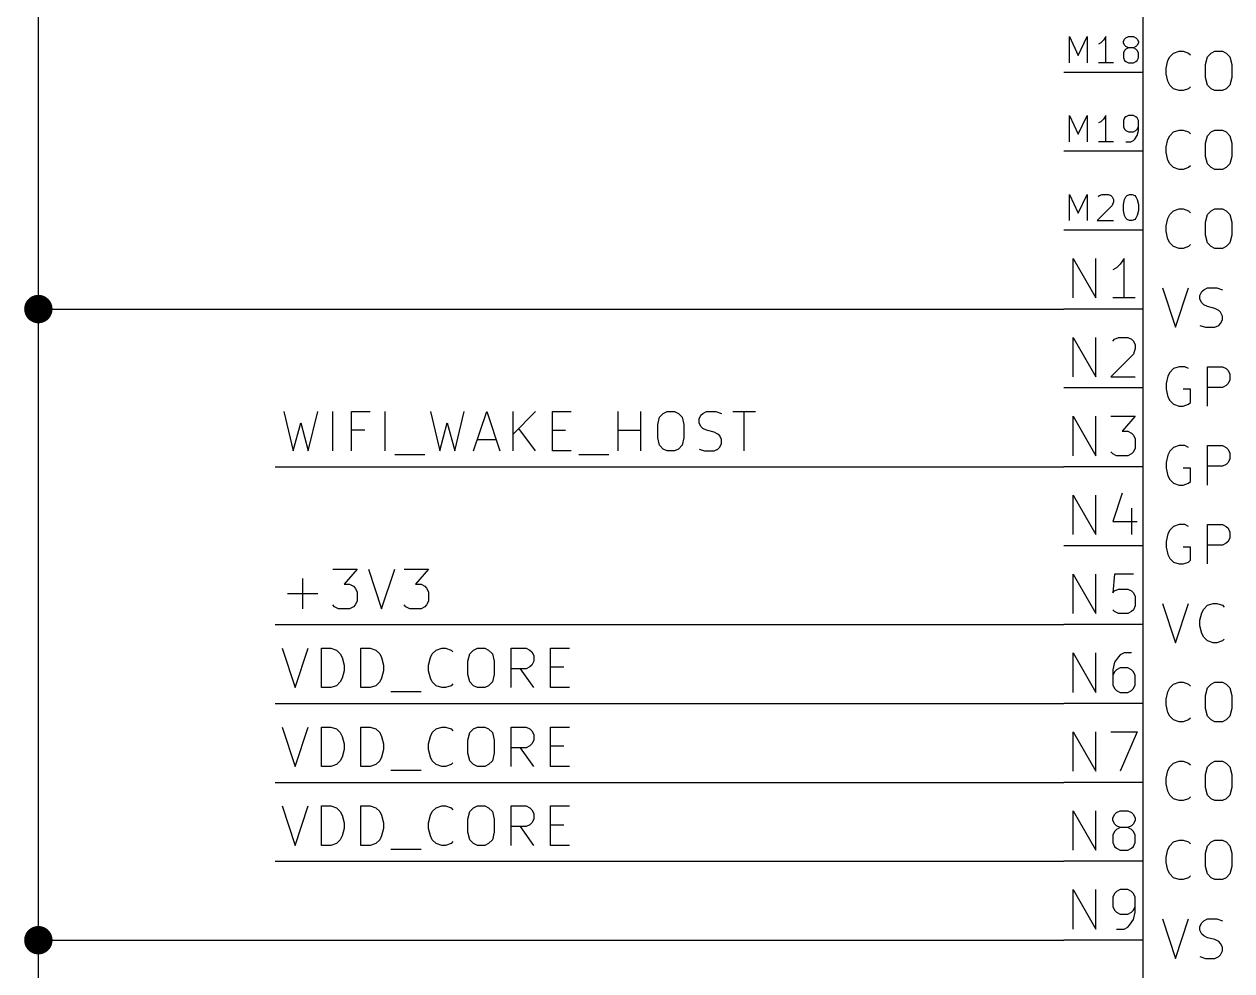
# Model space of a CAD drawing. Header units: millimetres. Extents: x 3 to 201, y -195 to -4.
# Drawn here: x 14.78 to 53.67, y -64.49 to -34.01 of the extents above; entities that cross this region are included whole.
import ezdxf

# ---------------------------------------------------------------- set-up
doc = ezdxf.new("R2010")
doc.units = ezdxf.units.MM
for name, color, linetype in [('GREENSIXTYFIVE', 129, 'CONTINUOUS'), ('LIGHTGREEN', 92, 'CONTINUOUS'), ('LIGHTRED', 12, 'CONTINUOUS'), ('RED', 14, 'CONTINUOUS'), ('REDSIX', 19, 'CONTINUOUS')]:
    doc.layers.add(name, color=color, linetype=linetype)

msp = doc.modelspace()

# ---------------------------------------------------------------- linework, layer by layer
at = {"layer": 'GREENSIXTYFIVE', "linetype": 'CONTINUOUS'}
for p, q in [((51.6708, -35.059), (51.7918, -34.938)), ((51.7918, -34.938), (51.9732, -34.8775)), ((51.9732, -34.8775), (52.0941, -34.8775)), ((52.0941, -34.8775), (52.2756, -34.938)), ((52.2756, -34.938), (52.336, -34.9985)), ((52.8803, -35.059), (53.0013, -34.938)), ((53.0013, -34.938), (53.1222, -34.8775)), ((53.1222, -34.8775), (53.3641, -34.8775)), ((53.3641, -34.8775), (53.4851, -34.938)), ((53.4851, -34.938), (53.606, -35.059)), ((51.5499, -35.4218), (51.6103, -35.1799)), ((51.6103, -35.1799), (51.6708, -35.059)), ((52.8199, -35.3009), (52.8803, -35.059)), ((52.8199, -35.7242), (52.8199, -35.3009)), ((53.606, -35.059), (53.6665, -35.3009)), ((53.6665, -35.3009), (53.6665, -35.7242)), ((51.5499, -35.6032), (51.5499, -35.4218)), ((51.6103, -35.8451), (51.5499, -35.6032)), ((52.8803, -35.9661), (52.8199, -35.7242)), ((53.6665, -35.7242), (53.606, -35.9661)), ((51.6708, -35.9661), (51.6103, -35.8451)), ((51.7918, -36.0871), (51.6708, -35.9661)), ((51.9732, -36.1475), (51.7918, -36.0871)), ((52.0941, -36.1475), (51.9732, -36.1475)), ((52.2756, -36.0871), (52.0941, -36.1475)), ((52.336, -36.0266), (52.2756, -36.0871)), ((53.0013, -36.0871), (52.8803, -35.9661)), ((53.1222, -36.1475), (53.0013, -36.0871)), ((53.3641, -36.1475), (53.1222, -36.1475)), ((53.4851, -36.0871), (53.3641, -36.1475)), ((53.606, -35.9661), (53.4851, -36.0871)), ((51.6103, -37.7199), (51.6708, -37.599)), ((51.6708, -37.599), (51.7918, -37.478)), ((51.7918, -37.478), (51.9732, -37.4175)), ((51.9732, -37.4175), (52.0941, -37.4175)), ((52.0941, -37.4175), (52.2756, -37.478)), ((52.2756, -37.478), (52.336, -37.5385)), ((52.8199, -37.8409), (52.8803, -37.599)), ((52.8803, -37.599), (53.0013, -37.478)), ((53.0013, -37.478), (53.1222, -37.4175)), ((53.1222, -37.4175), (53.3641, -37.4175)), ((53.3641, -37.4175), (53.4851, -37.478)), ((53.4851, -37.478), (53.606, -37.599)), ((53.606, -37.599), (53.6665, -37.8409)), ((51.5499, -37.9618), (51.6103, -37.7199)), ((51.5499, -38.1432), (51.5499, -37.9618)), ((52.8199, -38.2642), (52.8199, -37.8409)), ((53.6665, -37.8409), (53.6665, -38.2642)), ((51.6103, -38.3851), (51.5499, -38.1432)), ((51.6708, -38.5061), (51.6103, -38.3851)), ((52.8803, -38.5061), (52.8199, -38.2642)), ((53.6665, -38.2642), (53.606, -38.5061)), ((51.7918, -38.6271), (51.6708, -38.5061)), ((51.9732, -38.6875), (51.7918, -38.6271)), ((52.0941, -38.6875), (51.9732, -38.6875)), ((52.2756, -38.6271), (52.0941, -38.6875)), ((52.336, -38.5666), (52.2756, -38.6271)), ((53.0013, -38.6271), (52.8803, -38.5061)), ((53.1222, -38.6875), (53.0013, -38.6271)), ((53.3641, -38.6875), (53.1222, -38.6875)), ((53.4851, -38.6271), (53.3641, -38.6875)), ((53.606, -38.5061), (53.4851, -38.6271)), ((51.6708, -40.139), (51.7918, -40.018)), ((51.7918, -40.018), (51.9732, -39.9575)), ((51.9732, -39.9575), (52.0941, -39.9575)), ((52.0941, -39.9575), (52.2756, -40.018)), ((52.2756, -40.018), (52.336, -40.0785)), ((52.8803, -40.139), (53.0013, -40.018)), ((53.0013, -40.018), (53.1222, -39.9575)), ((53.1222, -39.9575), (53.3641, -39.9575)), ((53.3641, -39.9575), (53.4851, -40.018)), ((53.4851, -40.018), (53.606, -40.139)), ((51.5499, -40.5018), (51.6103, -40.2599)), ((51.6103, -40.2599), (51.6708, -40.139)), ((52.8199, -40.3809), (52.8803, -40.139)), ((52.8199, -40.8042), (52.8199, -40.3809)), ((53.606, -40.139), (53.6665, -40.3809)), ((53.6665, -40.3809), (53.6665, -40.8042)), ((51.5499, -40.6832), (51.5499, -40.5018)), ((51.6103, -40.9251), (51.5499, -40.6832)), ((52.8803, -41.0461), (52.8199, -40.8042)), ((53.6665, -40.8042), (53.606, -41.0461)), ((51.6708, -41.0461), (51.6103, -40.9251)), ((51.7918, -41.1671), (51.6708, -41.0461)), ((51.9732, -41.2275), (51.7918, -41.1671)), ((52.2756, -41.1671), (52.0941, -41.2275)), ((52.336, -41.1066), (52.2756, -41.1671)), ((53.0013, -41.1671), (52.8803, -41.0461)), ((53.1222, -41.2275), (53.0013, -41.1671)), ((53.4851, -41.1671), (53.3641, -41.2275)), ((53.606, -41.0461), (53.4851, -41.1671)), ((52.0941, -41.2275), (51.9732, -41.2275)), ((53.3641, -41.2275), (53.1222, -41.2275)), ((51.4289, -42.4975), (51.8522, -43.7675)), ((51.8522, -43.7675), (52.2756, -42.4975)), ((52.6385, -42.7394), (52.6989, -42.6185)), ((52.6385, -42.8604), (52.6385, -42.7394)), ((52.6989, -42.6185), (52.7594, -42.558)), ((52.7594, -42.558), (52.8804, -42.4975)), ((52.8804, -42.4975), (53.1827, -42.4975)), ((53.1827, -42.4975), (53.3642, -42.558)), ((52.6989, -42.9813), (52.6385, -42.8604)), ((52.7594, -43.0418), (52.6989, -42.9813)), ((52.8804, -43.1023), (52.7594, -43.0418)), ((53.1223, -43.1628), (52.8804, -43.1023)), ((53.2432, -43.2232), (53.1223, -43.1628)), ((53.3037, -43.2837), (53.2432, -43.2232)), ((53.3642, -43.4047), (53.3037, -43.2837)), ((53.3037, -43.6466), (53.3642, -43.5256)), ((53.3642, -43.5256), (53.3642, -43.4047)), ((52.6385, -43.7071), (52.8199, -43.7675)), ((52.8199, -43.7675), (53.1223, -43.7675)), ((53.1223, -43.7675), (53.2432, -43.7071)), ((53.2432, -43.7071), (53.3037, -43.6466)), ((51.7918, -45.098), (51.6708, -45.219)), ((51.9732, -45.0375), (51.7918, -45.098)), ((52.1546, -45.0375), (51.9732, -45.0375)), ((52.2756, -45.098), (52.1546, -45.0375)), ((52.8803, -46.3075), (52.8803, -45.0375)), ((52.8803, -45.0375), (53.3641, -45.0375)), ((53.3641, -45.0375), (53.4851, -45.098)), ((53.4851, -45.098), (53.5456, -45.1585)), ((51.6103, -45.3399), (51.5499, -45.5818)), ((51.6708, -45.219), (51.6103, -45.3399)), ((53.5456, -45.1585), (53.606, -45.2794)), ((53.606, -45.4609), (53.5456, -45.5818)), ((53.606, -45.2794), (53.606, -45.4609)), ((51.5499, -45.5818), (51.5499, -45.7632)), ((51.5499, -45.7632), (51.6103, -46.0051)), ((52.336, -45.7632), (52.0941, -45.7632)), ((52.336, -46.1866), (52.336, -45.7632)), ((53.3641, -45.7028), (52.8803, -45.7028)), ((53.4851, -45.6423), (53.3641, -45.7028)), ((53.5456, -45.5818), (53.4851, -45.6423)), ((51.6103, -46.0051), (51.6708, -46.1261)), ((51.6708, -46.1261), (51.7918, -46.2471)), ((51.7918, -46.2471), (51.9732, -46.3075)), ((52.0941, -46.3075), (52.2756, -46.2471)), ((52.2756, -46.2471), (52.336, -46.1866)), ((51.9732, -46.3075), (52.0941, -46.3075)), ((51.6708, -47.759), (51.6103, -47.8799)), ((51.7918, -47.638), (51.6708, -47.759)), ((51.9732, -47.5775), (51.7918, -47.638)), ((52.1546, -47.5775), (51.9732, -47.5775)), ((52.2756, -47.638), (52.1546, -47.5775)), ((52.8803, -48.8475), (52.8803, -47.5775)), ((52.8803, -47.5775), (53.3641, -47.5775)), ((53.3641, -47.5775), (53.4851, -47.638)), ((53.4851, -47.638), (53.5456, -47.6985)), ((53.5456, -47.6985), (53.606, -47.8194)), ((53.606, -47.8194), (53.606, -48.0009)), ((51.6103, -47.8799), (51.5499, -48.1218)), ((51.5499, -48.1218), (51.5499, -48.3032)), ((53.4851, -48.1823), (53.3641, -48.2428)), ((53.5456, -48.1218), (53.4851, -48.1823)), ((53.606, -48.0009), (53.5456, -48.1218)), ((51.5499, -48.3032), (51.6103, -48.5451)), ((51.6103, -48.5451), (51.6708, -48.6661)), ((52.336, -48.3032), (52.0941, -48.3032)), ((52.336, -48.7266), (52.336, -48.3032)), ((53.3641, -48.2428), (52.8803, -48.2428)), ((51.6708, -48.6661), (51.7918, -48.7871)), ((51.7918, -48.7871), (51.9732, -48.8475)), ((51.9732, -48.8475), (52.0941, -48.8475)), ((52.0941, -48.8475), (52.2756, -48.7871)), ((52.2756, -48.7871), (52.336, -48.7266)), ((51.9732, -50.1175), (51.7918, -50.178)), ((52.1546, -50.1175), (51.9732, -50.1175)), ((52.2756, -50.178), (52.1546, -50.1175)), ((52.8803, -51.3875), (52.8803, -50.1175)), ((52.8803, -50.1175), (53.3641, -50.1175)), ((53.3641, -50.1175), (53.4851, -50.178)), ((51.6103, -50.4199), (51.5499, -50.6618)), ((51.6708, -50.299), (51.6103, -50.4199)), ((51.7918, -50.178), (51.6708, -50.299)), ((53.4851, -50.178), (53.5456, -50.2385)), ((53.5456, -50.2385), (53.606, -50.3594)), ((53.606, -50.5409), (53.5456, -50.6618)), ((53.606, -50.3594), (53.606, -50.5409)), ((51.5499, -50.6618), (51.5499, -50.8432)), ((51.5499, -50.8432), (51.6103, -51.0851)), ((52.336, -50.8432), (52.0941, -50.8432)), ((52.336, -51.2666), (52.336, -50.8432)), ((53.3641, -50.7828), (52.8803, -50.7828)), ((53.4851, -50.7223), (53.3641, -50.7828)), ((53.5456, -50.6618), (53.4851, -50.7223)), ((51.6103, -51.0851), (51.6708, -51.2061)), ((51.6708, -51.2061), (51.7918, -51.3271)), ((52.2756, -51.3271), (52.336, -51.2666)), ((51.7918, -51.3271), (51.9732, -51.3875)), ((51.9732, -51.3875), (52.0941, -51.3875)), ((52.0941, -51.3875), (52.2756, -51.3271)), ((51.4289, -52.6575), (51.8522, -53.9275)), ((51.8522, -53.9275), (52.2756, -52.6575)), ((52.6989, -52.9599), (52.7594, -52.839)), ((52.7594, -52.839), (52.8804, -52.718)), ((52.8804, -52.718), (53.0618, -52.6575)), ((53.0618, -52.6575), (53.1827, -52.6575)), ((53.1827, -52.6575), (53.3642, -52.718)), ((53.3642, -52.718), (53.4246, -52.7785)), ((52.6385, -53.2018), (52.6989, -52.9599)), ((52.6385, -53.3832), (52.6385, -53.2018)), ((52.6989, -53.6251), (52.6385, -53.3832)), ((52.7594, -53.7461), (52.6989, -53.6251)), ((52.8804, -53.8671), (52.7594, -53.7461)), ((53.0618, -53.9275), (52.8804, -53.8671)), ((53.1827, -53.9275), (53.0618, -53.9275)), ((53.3642, -53.8671), (53.1827, -53.9275)), ((53.4246, -53.8066), (53.3642, -53.8671)), ((51.7918, -55.258), (51.9732, -55.1975)), ((51.9732, -55.1975), (52.0941, -55.1975)), ((52.0941, -55.1975), (52.2756, -55.258)), ((53.0013, -55.258), (53.1222, -55.1975)), ((53.1222, -55.1975), (53.3641, -55.1975)), ((53.3641, -55.1975), (53.4851, -55.258)), ((51.5499, -55.7418), (51.6103, -55.4999)), ((51.6103, -55.4999), (51.6708, -55.379)), ((51.6708, -55.379), (51.7918, -55.258)), ((52.2756, -55.258), (52.336, -55.3185)), ((52.8199, -55.6209), (52.8803, -55.379)), ((52.8803, -55.379), (53.0013, -55.258)), ((53.4851, -55.258), (53.606, -55.379)), ((53.606, -55.379), (53.6665, -55.6209)), ((51.5499, -55.9232), (51.5499, -55.7418)), ((51.6103, -56.1651), (51.5499, -55.9232)), ((52.8199, -56.0442), (52.8199, -55.6209)), ((53.6665, -55.6209), (53.6665, -56.0442)), ((51.6708, -56.2861), (51.6103, -56.1651)), ((51.7918, -56.4071), (51.6708, -56.2861)), ((52.336, -56.3466), (52.2756, -56.4071)), ((52.8803, -56.2861), (52.8199, -56.0442)), ((53.0013, -56.4071), (52.8803, -56.2861)), ((53.606, -56.2861), (53.4851, -56.4071)), ((53.6665, -56.0442), (53.606, -56.2861)), ((51.9732, -56.4675), (51.7918, -56.4071)), ((52.0941, -56.4675), (51.9732, -56.4675)), ((52.2756, -56.4071), (52.0941, -56.4675)), ((53.1222, -56.4675), (53.0013, -56.4071)), ((53.3641, -56.4675), (53.1222, -56.4675)), ((53.4851, -56.4071), (53.3641, -56.4675)), ((51.6103, -58.0399), (51.6708, -57.919)), ((51.6708, -57.919), (51.7918, -57.798)), ((51.7918, -57.798), (51.9732, -57.7375)), ((51.9732, -57.7375), (52.0941, -57.7375)), ((52.0941, -57.7375), (52.2756, -57.798)), ((52.2756, -57.798), (52.336, -57.8585)), ((52.8199, -58.1609), (52.8803, -57.919)), ((52.8803, -57.919), (53.0013, -57.798)), ((53.0013, -57.798), (53.1222, -57.7375)), ((53.1222, -57.7375), (53.3641, -57.7375)), ((53.3641, -57.7375), (53.4851, -57.798)), ((53.4851, -57.798), (53.606, -57.919)), ((53.606, -57.919), (53.6665, -58.1609)), ((51.5499, -58.2818), (51.6103, -58.0399)), ((51.5499, -58.4632), (51.5499, -58.2818)), ((52.8199, -58.5842), (52.8199, -58.1609)), ((53.6665, -58.1609), (53.6665, -58.5842)), ((51.6103, -58.7051), (51.5499, -58.4632)), ((51.6708, -58.8261), (51.6103, -58.7051)), ((52.8803, -58.8261), (52.8199, -58.5842)), ((53.6665, -58.5842), (53.606, -58.8261)), ((51.7918, -58.9471), (51.6708, -58.8261)), ((51.9732, -59.0075), (51.7918, -58.9471)), ((52.0941, -59.0075), (51.9732, -59.0075)), ((52.2756, -58.9471), (52.0941, -59.0075)), ((52.336, -58.8866), (52.2756, -58.9471)), ((53.0013, -58.9471), (52.8803, -58.8261)), ((53.1222, -59.0075), (53.0013, -58.9471)), ((53.3641, -59.0075), (53.1222, -59.0075)), ((53.4851, -58.9471), (53.3641, -59.0075)), ((53.606, -58.8261), (53.4851, -58.9471)), ((51.5499, -60.8218), (51.6103, -60.5799)), ((51.6103, -60.5799), (51.6708, -60.459)), ((51.6708, -60.459), (51.7918, -60.338)), ((51.7918, -60.338), (51.9732, -60.2775)), ((51.9732, -60.2775), (52.0941, -60.2775)), ((52.0941, -60.2775), (52.2756, -60.338)), ((52.2756, -60.338), (52.336, -60.3985)), ((52.8199, -60.7009), (52.8803, -60.459)), ((52.8803, -60.459), (53.0013, -60.338)), ((53.0013, -60.338), (53.1222, -60.2775)), ((53.1222, -60.2775), (53.3641, -60.2775)), ((53.3641, -60.2775), (53.4851, -60.338)), ((53.4851, -60.338), (53.606, -60.459)), ((53.606, -60.459), (53.6665, -60.7009)), ((51.5499, -61.0032), (51.5499, -60.8218)), ((51.6103, -61.2451), (51.5499, -61.0032)), ((52.8199, -61.1242), (52.8199, -60.7009)), ((53.6665, -60.7009), (53.6665, -61.1242)), ((51.6708, -61.3661), (51.6103, -61.2451)), ((51.7918, -61.4871), (51.6708, -61.3661)), ((52.336, -61.4266), (52.2756, -61.4871)), ((52.8803, -61.3661), (52.8199, -61.1242)), ((53.0013, -61.4871), (52.8803, -61.3661)), ((53.606, -61.3661), (53.4851, -61.4871)), ((53.6665, -61.1242), (53.606, -61.3661)), ((51.9732, -61.5475), (51.7918, -61.4871)), ((52.0941, -61.5475), (51.9732, -61.5475)), ((52.2756, -61.4871), (52.0941, -61.5475)), ((53.1222, -61.5475), (53.0013, -61.4871)), ((53.3641, -61.5475), (53.1222, -61.5475)), ((53.4851, -61.4871), (53.3641, -61.5475)), ((51.4289, -62.8175), (51.8522, -64.0875)), ((51.8522, -64.0875), (52.2756, -62.8175)), ((52.6385, -63.0594), (52.6989, -62.9385)), ((52.6989, -62.9385), (52.7594, -62.878)), ((52.7594, -62.878), (52.8804, -62.8175)), ((52.8804, -62.8175), (53.1827, -62.8175)), ((53.1827, -62.8175), (53.3642, -62.878)), ((52.6385, -63.1804), (52.6385, -63.0594)), ((52.6989, -63.3013), (52.6385, -63.1804)), ((52.7594, -63.3618), (52.6989, -63.3013)), ((52.8804, -63.4223), (52.7594, -63.3618)), ((53.1223, -63.4828), (52.8804, -63.4223)), ((53.2432, -63.5432), (53.1223, -63.4828)), ((53.3037, -63.6037), (53.2432, -63.5432)), ((53.3642, -63.7247), (53.3037, -63.6037)), ((53.3642, -63.8456), (53.3642, -63.7247)), ((52.6385, -64.0271), (52.8199, -64.0875)), ((52.8199, -64.0875), (53.1223, -64.0875)), ((53.1223, -64.0875), (53.2432, -64.0271)), ((53.2432, -64.0271), (53.3037, -63.9666)), ((53.3037, -63.9666), (53.3642, -63.8456))]:
    msp.add_line(p, q, dxfattribs=at)
at = {"layer": 'LIGHTGREEN', "linetype": 'CONTINUOUS'}
for p, q in [((15.24, -43.18), (15.24, -30.48)), ((15.24, -43.18), (48.26, -43.18)), ((15.24, -63.5), (15.24, -43.18)), ((22.86, -48.26), (48.26, -48.26)), ((22.86, -53.34), (48.26, -53.34)), ((22.86, -55.88), (48.26, -55.88)), ((22.86, -58.42), (48.26, -58.42)), ((22.86, -60.96), (48.26, -60.96)), ((15.24, -66.04), (15.24, -63.5)), ((15.24, -63.5), (48.26, -63.5))]:
    msp.add_line(p, q, dxfattribs=at)
at = {"layer": 'LIGHTGREEN', "const_width": 0.4572}
for points in [[(15.0114, -43.18, 1), (15.4686, -43.18, 1)], [(15.0114, -63.5, 1), (15.4686, -63.5, 1)]]:
    msp.add_lwpolyline(points, format="xyb", close=True, dxfattribs=at)
at = {"layer": 'LIGHTRED', "linetype": 'CONTINUOUS'}
for p, q in [((48.4415, -35.2532), (48.4415, -34.4066)), ((48.4415, -34.4066), (48.7237, -35.0113)), ((48.7237, -35.0113), (49.0059, -34.4066)), ((49.0059, -34.4066), (49.0059, -35.2532)), ((49.53, -34.5275), (49.4493, -34.6081)), ((49.6106, -34.4066), (49.53, -34.5275)), ((49.6106, -35.2532), (49.6106, -34.4066)), ((50.175, -34.5678), (50.2153, -34.4872)), ((50.175, -34.6081), (50.175, -34.5678)), ((50.2153, -34.4872), (50.2556, -34.4469)), ((50.2556, -34.4469), (50.3363, -34.4066)), ((50.3363, -34.4066), (50.4975, -34.4066)), ((50.4975, -34.4066), (50.5782, -34.4469)), ((50.5782, -34.4469), (50.6185, -34.4872)), ((50.6185, -34.4872), (50.6588, -34.5678)), ((50.6588, -34.5678), (50.6588, -34.6081)), ((49.4493, -34.6081), (49.3687, -34.6485)), ((50.2153, -34.6888), (50.175, -34.6081)), ((50.2153, -34.85), (50.175, -34.9307)), ((50.175, -34.9307), (50.175, -35.0919)), ((50.2556, -34.7291), (50.2153, -34.6888)), ((50.2556, -34.8097), (50.2153, -34.85)), ((50.3363, -34.7694), (50.2556, -34.7291)), ((50.3363, -34.7694), (50.2556, -34.8097)), ((50.4975, -34.7694), (50.3363, -34.7694)), ((50.5782, -34.7291), (50.4975, -34.7694)), ((50.5782, -34.8097), (50.4975, -34.7694)), ((50.6185, -34.6888), (50.5782, -34.7291)), ((50.6185, -34.85), (50.5782, -34.8097)), ((50.6588, -34.6081), (50.6185, -34.6888)), ((50.6588, -34.9307), (50.6185, -34.85)), ((50.6588, -35.0919), (50.6588, -34.9307)), ((49.8525, -35.2532), (49.3687, -35.2532)), ((50.175, -35.0919), (50.2153, -35.1725)), ((50.2153, -35.1725), (50.2556, -35.2129)), ((50.2556, -35.2129), (50.3363, -35.2532)), ((50.3363, -35.2532), (50.4975, -35.2532)), ((50.4975, -35.2532), (50.5782, -35.2129)), ((50.5782, -35.2129), (50.6185, -35.1725)), ((50.6185, -35.1725), (50.6588, -35.0919)), ((48.4415, -37.7932), (48.4415, -36.9466)), ((48.4415, -36.9466), (48.7237, -37.5513)), ((48.7237, -37.5513), (49.0059, -36.9466)), ((49.0059, -36.9466), (49.0059, -37.7932)), ((49.4493, -37.1481), (49.3687, -37.1885)), ((49.53, -37.0675), (49.4493, -37.1481)), ((49.6106, -36.9466), (49.53, -37.0675)), ((49.6106, -37.7932), (49.6106, -36.9466)), ((50.2153, -37.0272), (50.175, -37.1078)), ((50.175, -37.1078), (50.175, -37.3094)), ((50.175, -37.3094), (50.2153, -37.39)), ((50.2556, -36.9869), (50.2153, -37.0272)), ((50.3363, -36.9466), (50.2556, -36.9869)), ((50.4975, -36.9466), (50.3363, -36.9466)), ((50.5782, -36.9869), (50.4975, -36.9466)), ((50.6185, -37.0272), (50.5782, -36.9869)), ((50.6588, -37.1078), (50.6185, -37.0272)), ((50.6185, -37.39), (50.6588, -37.3094)), ((50.6588, -37.4303), (50.6588, -37.1078)), ((50.2153, -37.39), (50.2556, -37.4303)), ((50.2556, -37.4303), (50.3363, -37.4707)), ((50.3363, -37.4707), (50.4975, -37.4707)), ((50.4975, -37.4707), (50.5782, -37.4303)), ((50.4975, -37.7529), (50.5378, -37.7125)), ((50.5378, -37.7125), (50.6185, -37.5916)), ((50.5782, -37.4303), (50.6185, -37.39)), ((50.6185, -37.5916), (50.6588, -37.4303)), ((49.8525, -37.7932), (49.3687, -37.7932)), ((50.2556, -37.7932), (50.4169, -37.7932)), ((50.4169, -37.7932), (50.4975, -37.7529)), ((48.4415, -40.3332), (48.4415, -39.4866)), ((48.4415, -39.4866), (48.7237, -40.0913)), ((48.7237, -40.0913), (49.0059, -39.4866)), ((49.0059, -39.4866), (49.0059, -40.3332)), ((49.3687, -39.5672), (49.409, -39.5269)), ((49.409, -39.5269), (49.4897, -39.4866)), ((49.4897, -39.4866), (49.6912, -39.4866)), ((49.6912, -39.4866), (49.7719, -39.5269)), ((49.7719, -39.5269), (49.8122, -39.5672)), ((49.8122, -39.5672), (49.8525, -39.6478)), ((49.8525, -39.6478), (49.8525, -39.7285)), ((50.175, -39.8091), (50.2153, -39.6478)), ((50.2153, -39.6478), (50.2556, -39.5672)), ((50.2556, -39.5672), (50.296, -39.5269)), ((50.296, -39.5269), (50.3766, -39.4866)), ((50.3766, -39.4866), (50.4572, -39.4866)), ((50.4572, -39.4866), (50.5378, -39.5269)), ((50.5378, -39.5269), (50.5782, -39.5672)), ((50.5782, -39.5672), (50.6185, -39.6478)), ((50.6185, -39.6478), (50.6588, -39.8091)), ((49.8122, -39.8494), (49.3284, -40.3332)), ((49.8525, -39.7285), (49.8122, -39.8494)), ((50.175, -40.0107), (50.175, -39.8091)), ((50.2153, -40.1719), (50.175, -40.0107)), ((50.6588, -40.0107), (50.6185, -40.1719)), ((50.6588, -39.8091), (50.6588, -40.0107)), ((49.3284, -40.3332), (49.8525, -40.3332)), ((50.2556, -40.2525), (50.2153, -40.1719)), ((50.296, -40.2929), (50.2556, -40.2525)), ((50.3766, -40.3332), (50.296, -40.2929)), ((50.4572, -40.3332), (50.3766, -40.3332)), ((50.5378, -40.2929), (50.4572, -40.3332)), ((50.5782, -40.2525), (50.5378, -40.2929)), ((50.6185, -40.1719), (50.5782, -40.2525)), ((48.5623, -42.8213), (48.5623, -41.5513)), ((48.5623, -41.5513), (49.288, -42.8213)), ((49.288, -42.8213), (49.288, -41.5513)), ((50.1952, -41.5513), (50.0743, -41.7328)), ((50.1952, -42.8213), (50.1952, -41.5513)), ((49.9533, -41.8537), (49.8324, -41.9142)), ((50.0743, -41.7328), (49.9533, -41.8537)), ((50.5581, -42.8213), (49.8324, -42.8213)), ((48.5623, -45.3613), (48.5623, -44.0913)), ((48.5623, -44.0913), (49.288, -45.3613)), ((49.288, -45.3613), (49.288, -44.0913)), ((49.8324, -44.2123), (49.8928, -44.1518)), ((49.8928, -44.1518), (50.0138, -44.0913)), ((50.0138, -44.0913), (50.3162, -44.0913)), ((50.3162, -44.0913), (50.4371, -44.1518)), ((50.4371, -44.1518), (50.4976, -44.2123)), ((50.4976, -44.2123), (50.5581, -44.3332)), ((50.4976, -44.6356), (49.7719, -45.3613)), ((50.5581, -44.4542), (50.4976, -44.6356)), ((50.5581, -44.3332), (50.5581, -44.4542)), ((49.7719, -45.3613), (50.5581, -45.3613)), ((48.5623, -47.9013), (48.5623, -46.6313)), ((48.5623, -46.6313), (49.288, -47.9013)), ((49.288, -47.9013), (49.288, -46.6313)), ((49.7719, -46.6313), (50.5581, -46.6313)), ((50.5581, -46.6313), (50.1347, -47.1151)), ((50.1347, -47.1151), (50.3162, -47.1151)), ((50.3162, -47.1151), (50.4371, -47.1756)), ((50.4371, -47.1756), (50.4976, -47.2361)), ((50.4976, -47.2361), (50.5581, -47.357)), ((50.5581, -47.357), (50.5581, -47.6594)), ((49.8324, -47.8409), (49.7719, -47.7804)), ((50.4976, -47.7804), (50.4371, -47.8409)), ((50.5581, -47.6594), (50.4976, -47.7804)), ((49.9533, -47.9013), (49.8324, -47.8409)), ((50.3162, -47.9013), (49.9533, -47.9013)), ((50.4371, -47.8409), (50.3162, -47.9013)), ((48.5623, -50.4413), (48.5623, -49.1713)), ((48.5623, -49.1713), (49.288, -50.4413)), ((49.288, -50.4413), (49.288, -49.1713)), ((50.1347, -49.1109), (49.8324, -50.018)), ((50.4371, -49.5947), (50.4371, -50.4413)), ((49.8324, -50.018), (50.6185, -50.018)), ((48.5623, -52.9813), (48.5623, -51.7113)), ((48.5623, -51.7113), (49.288, -52.9813)), ((49.288, -52.9813), (49.288, -51.7113)), ((49.8928, -51.7113), (49.8324, -52.3161)), ((50.4976, -51.7113), (49.8928, -51.7113)), ((49.8324, -52.3161), (49.8928, -52.2556)), ((49.8928, -52.2556), (50.0138, -52.1951)), ((50.0138, -52.1951), (50.3162, -52.1951)), ((50.3162, -52.1951), (50.4371, -52.2556)), ((50.4371, -52.2556), (50.4976, -52.3161)), ((50.4976, -52.3161), (50.5581, -52.437)), ((50.5581, -52.437), (50.5581, -52.7394)), ((49.8928, -52.9209), (49.8324, -52.8604)), ((50.4976, -52.8604), (50.4371, -52.9209)), ((50.5581, -52.7394), (50.4976, -52.8604)), ((50.0138, -52.9813), (49.8928, -52.9209)), ((50.3162, -52.9813), (50.0138, -52.9813)), ((50.4371, -52.9209), (50.3162, -52.9813)), ((48.5623, -55.5213), (48.5623, -54.2513)), ((48.5623, -54.2513), (49.288, -55.5213)), ((49.288, -55.5213), (49.288, -54.2513)), ((50.0138, -54.3723), (49.8928, -54.5537)), ((50.0743, -54.3118), (50.0138, -54.3723)), ((50.1952, -54.2513), (50.0743, -54.3118)), ((50.4371, -54.2513), (50.1952, -54.2513)), ((49.8928, -54.5537), (49.8324, -54.7956)), ((49.8324, -54.7956), (49.8324, -55.2794)), ((49.9533, -54.7956), (49.8928, -54.8561)), ((50.0743, -54.7351), (49.9533, -54.7956)), ((50.3162, -54.7351), (50.0743, -54.7351)), ((50.4371, -54.7956), (50.3162, -54.7351)), ((50.4976, -54.8561), (50.4371, -54.7956)), ((49.8928, -54.8561), (49.8324, -54.977)), ((50.5581, -54.977), (50.4976, -54.8561)), ((50.5581, -55.2794), (50.5581, -54.977)), ((49.8324, -55.2794), (49.8928, -55.4004)), ((49.8928, -55.4004), (49.9533, -55.4609)), ((49.9533, -55.4609), (50.0743, -55.5213)), ((50.0743, -55.5213), (50.3162, -55.5213)), ((50.3162, -55.5213), (50.4371, -55.4609)), ((50.4371, -55.4609), (50.4976, -55.4004)), ((50.4976, -55.4004), (50.5581, -55.2794)), ((48.5623, -58.0613), (48.5623, -56.7913)), ((48.5623, -56.7913), (49.288, -58.0613)), ((49.288, -58.0613), (49.288, -56.7913)), ((49.7719, -56.7913), (50.6185, -56.7913)), ((50.6185, -56.7913), (50.0743, -58.0613)), ((48.5623, -60.6013), (48.5623, -59.3313)), ((48.5623, -59.3313), (49.288, -60.6013)), ((49.288, -60.6013), (49.288, -59.3313)), ((49.8324, -59.5732), (49.8928, -59.4523)), ((49.8928, -59.4523), (49.9533, -59.3918)), ((49.9533, -59.3918), (50.0743, -59.3313)), ((50.0743, -59.3313), (50.3162, -59.3313)), ((50.3162, -59.3313), (50.4371, -59.3918)), ((50.4371, -59.3918), (50.4976, -59.4523)), ((50.4976, -59.4523), (50.5581, -59.5732)), ((49.8324, -59.6337), (49.8324, -59.5732)), ((49.8928, -59.7547), (49.8324, -59.6337)), ((49.9533, -59.8151), (49.8928, -59.7547)), ((50.0743, -59.8756), (49.9533, -59.8151)), ((50.0743, -59.8756), (49.9533, -59.9361)), ((50.3162, -59.8756), (50.0743, -59.8756)), ((50.4371, -59.8151), (50.3162, -59.8756)), ((50.4371, -59.9361), (50.3162, -59.8756)), ((50.4976, -59.7547), (50.4371, -59.8151)), ((50.5581, -59.6337), (50.4976, -59.7547)), ((50.5581, -59.5732), (50.5581, -59.6337)), ((49.8928, -59.9966), (49.8324, -60.1175)), ((49.8324, -60.1175), (49.8324, -60.3594)), ((49.9533, -59.9361), (49.8928, -59.9966)), ((50.4976, -59.9966), (50.4371, -59.9361)), ((50.5581, -60.1175), (50.4976, -59.9966)), ((50.5581, -60.3594), (50.5581, -60.1175)), ((49.8324, -60.3594), (49.8928, -60.4804)), ((49.8928, -60.4804), (49.9533, -60.5409)), ((49.9533, -60.5409), (50.0743, -60.6013)), ((50.0743, -60.6013), (50.3162, -60.6013)), ((50.3162, -60.6013), (50.4371, -60.5409)), ((50.4371, -60.5409), (50.4976, -60.4804)), ((50.4976, -60.4804), (50.5581, -60.3594)), ((48.5623, -63.1413), (48.5623, -61.8713)), ((48.5623, -61.8713), (49.288, -63.1413)), ((49.288, -63.1413), (49.288, -61.8713)), ((49.8928, -61.9923), (49.8324, -62.1132)), ((49.8324, -62.1132), (49.8324, -62.4156)), ((49.9533, -61.9318), (49.8928, -61.9923)), ((50.0743, -61.8713), (49.9533, -61.9318)), ((50.3162, -61.8713), (50.0743, -61.8713)), ((50.4371, -61.9318), (50.3162, -61.8713)), ((50.4976, -61.9923), (50.4371, -61.9318)), ((50.5581, -62.1132), (50.4976, -61.9923)), ((50.5581, -62.597), (50.5581, -62.1132)), ((49.8324, -62.4156), (49.8928, -62.5366)), ((49.8928, -62.5366), (49.9533, -62.597)), ((49.9533, -62.597), (50.0743, -62.6575)), ((50.3162, -62.6575), (50.4371, -62.597)), ((50.4371, -62.597), (50.4976, -62.5366)), ((50.4976, -62.5366), (50.5581, -62.4156)), ((50.4976, -62.8389), (50.5581, -62.597)), ((50.0743, -62.6575), (50.3162, -62.6575)), ((50.3766, -63.0204), (50.4976, -62.8389)), ((49.9533, -63.1413), (50.1952, -63.1413)), ((50.1952, -63.1413), (50.3162, -63.0809)), ((50.3162, -63.0809), (50.3766, -63.0204))]:
    msp.add_line(p, q, dxfattribs=at)
at = {"layer": 'RED', "linetype": 'CONTINUOUS'}
for p, q in [((50.8, -5.08), (50.8, -147.32)), ((50.8, -35.56), (48.26, -35.56)), ((50.8, -38.1), (48.26, -38.1)), ((50.8, -40.64), (48.26, -40.64)), ((50.8, -43.18), (48.26, -43.18)), ((50.8, -45.72), (48.26, -45.72)), ((50.8, -48.26), (48.26, -48.26)), ((50.8, -50.8), (48.26, -50.8)), ((50.8, -53.34), (48.26, -53.34)), ((50.8, -55.88), (48.26, -55.88)), ((50.8, -58.42), (48.26, -58.42)), ((50.8, -60.96), (48.26, -60.96)), ((50.8, -63.5), (48.26, -63.5))]:
    msp.add_line(p, q, dxfattribs=at)
at = {"layer": 'REDSIX', "linetype": 'CONTINUOUS'}
for p, q in [((23.1458, -46.4769), (23.4482, -47.7469)), ((23.932, -47.7469), (24.2344, -46.4769)), ((24.7181, -47.7469), (24.7181, -46.4769)), ((25.3229, -47.7469), (25.3229, -46.4769)), ((25.3229, -46.4769), (25.9277, -46.4769)), ((26.4115, -47.7469), (26.4115, -46.4769)), ((27.863, -46.4769), (28.1654, -47.7469)), ((28.6492, -47.7469), (28.9516, -46.4769)), ((29.2539, -47.7469), (29.6772, -46.4769)), ((29.6772, -46.4769), (30.1006, -47.7469)), ((30.5239, -47.7469), (30.5239, -46.4769)), ((31.2496, -46.4769), (30.5239, -47.2026)), ((31.7939, -47.7469), (31.7939, -46.4769)), ((31.7939, -46.4769), (32.3987, -46.4769)), ((33.9105, -47.7469), (33.9105, -46.4769)), ((34.6362, -47.7469), (34.6362, -46.4769)), ((35.1806, -46.9003), (35.241, -46.6584)), ((35.241, -46.6584), (35.362, -46.5374)), ((35.362, -46.5374), (35.4829, -46.4769)), ((35.4829, -46.4769), (35.7248, -46.4769)), ((35.7248, -46.4769), (35.8458, -46.5374)), ((35.8458, -46.5374), (35.9667, -46.6584)), ((35.9667, -46.6584), (36.0272, -46.9003)), ((36.5111, -46.7188), (36.5715, -46.5979)), ((36.5715, -46.5979), (36.632, -46.5374)), ((36.632, -46.5374), (36.753, -46.4769)), ((36.753, -46.4769), (37.0553, -46.4769)), ((37.0553, -46.4769), (37.2368, -46.5374)), ((37.5996, -46.4769), (38.3253, -46.4769)), ((37.9625, -47.7469), (37.9625, -46.4769)), ((23.4482, -47.7469), (23.6901, -46.8398)), ((23.6901, -46.8398), (23.932, -47.7469)), ((28.1654, -47.7469), (28.4073, -46.8398)), ((28.4073, -46.8398), (28.6492, -47.7469)), ((31.2496, -47.7469), (30.7054, -47.0212)), ((35.1806, -47.3236), (35.1806, -46.9003)), ((36.0272, -46.9003), (36.0272, -47.3236)), ((36.5111, -46.8398), (36.5111, -46.7188)), ((36.5715, -46.9607), (36.5111, -46.8398)), ((36.632, -47.0212), (36.5715, -46.9607)), ((36.753, -47.0817), (36.632, -47.0212)), ((25.7463, -47.0817), (25.3229, -47.0817)), ((29.3749, -47.3841), (29.9796, -47.3841)), ((31.7939, -47.0817), (32.2173, -47.0817)), ((33.9105, -47.0817), (34.6362, -47.0817)), ((35.241, -47.5655), (35.1806, -47.3236)), ((36.0272, -47.3236), (35.9667, -47.5655)), ((36.9949, -47.1422), (36.753, -47.0817)), ((37.1158, -47.2026), (36.9949, -47.1422)), ((37.1763, -47.2631), (37.1158, -47.2026)), ((37.2368, -47.3841), (37.1763, -47.2631)), ((37.2368, -47.505), (37.2368, -47.3841)), ((32.3987, -47.7469), (31.7939, -47.7469)), ((35.362, -47.6865), (35.241, -47.5655)), ((35.4829, -47.7469), (35.362, -47.6865)), ((35.7248, -47.7469), (35.4829, -47.7469)), ((35.8458, -47.6865), (35.7248, -47.7469)), ((35.9667, -47.5655), (35.8458, -47.6865)), ((36.5111, -47.6865), (36.6925, -47.7469)), ((36.6925, -47.7469), (36.9949, -47.7469)), ((36.9949, -47.7469), (37.1158, -47.6865)), ((37.1158, -47.6865), (37.1763, -47.626)), ((37.1763, -47.626), (37.2368, -47.505)), ((26.714, -47.8679), (27.6816, -47.8679)), ((32.6406, -47.8679), (33.6082, -47.8679)), ((24.7182, -51.5569), (25.5044, -51.5569)), ((25.5044, -51.5569), (25.081, -52.0407)), ((25.8672, -51.5569), (26.2905, -52.8269)), ((26.2905, -52.8269), (26.7139, -51.5569)), ((27.0163, -51.5569), (27.8025, -51.5569)), ((27.8025, -51.5569), (27.3791, -52.0407)), ((23.7505, -52.8269), (23.7505, -51.8593)), ((25.081, -52.0407), (25.2625, -52.0407)), ((25.2625, -52.0407), (25.3834, -52.1012)), ((25.3834, -52.1012), (25.4439, -52.1617)), ((27.3791, -52.0407), (27.5606, -52.0407)), ((27.5606, -52.0407), (27.6815, -52.1012)), ((27.6815, -52.1012), (27.742, -52.1617)), ((23.2667, -52.3431), (24.2344, -52.3431)), ((25.4439, -52.1617), (25.5044, -52.2826)), ((25.5044, -52.2826), (25.5044, -52.585)), ((27.742, -52.1617), (27.8025, -52.2826)), ((27.8025, -52.2826), (27.8025, -52.585)), ((24.7787, -52.7665), (24.7182, -52.706)), ((24.8996, -52.8269), (24.7787, -52.7665)), ((25.2625, -52.8269), (24.8996, -52.8269)), ((25.3834, -52.7665), (25.2625, -52.8269)), ((25.4439, -52.706), (25.3834, -52.7665)), ((25.5044, -52.585), (25.4439, -52.706)), ((27.0768, -52.7665), (27.0163, -52.706)), ((27.1977, -52.8269), (27.0768, -52.7665)), ((27.5606, -52.8269), (27.1977, -52.8269)), ((27.6815, -52.7665), (27.5606, -52.8269)), ((27.742, -52.706), (27.6815, -52.7665)), ((27.8025, -52.585), (27.742, -52.706)), ((23.0853, -54.0969), (23.5086, -55.3669)), ((23.5086, -55.3669), (23.932, -54.0969)), ((24.3553, -55.3669), (24.3553, -54.0969)), ((24.3553, -54.0969), (24.6577, -54.0969)), ((24.6577, -54.0969), (24.8391, -54.1574)), ((24.8391, -54.1574), (24.9601, -54.2784)), ((24.9601, -54.2784), (25.0206, -54.3993)), ((25.0206, -54.3993), (25.081, -54.6412)), ((25.6253, -55.3669), (25.6253, -54.0969)), ((25.6253, -54.0969), (25.9277, -54.0969)), ((25.9277, -54.0969), (26.1091, -54.1574)), ((26.1091, -54.1574), (26.2301, -54.2784)), ((26.2301, -54.2784), (26.2906, -54.3993)), ((26.2906, -54.3993), (26.351, -54.6412)), ((27.8025, -54.6412), (27.8629, -54.3993)), ((27.8629, -54.3993), (27.9234, -54.2784)), ((27.9234, -54.2784), (28.0444, -54.1574)), ((28.0444, -54.1574), (28.2258, -54.0969)), ((28.2258, -54.0969), (28.3467, -54.0969)), ((28.3467, -54.0969), (28.5282, -54.1574)), ((28.5282, -54.1574), (28.5886, -54.2179)), ((29.0725, -54.5203), (29.1329, -54.2784)), ((29.1329, -54.2784), (29.2539, -54.1574)), ((29.2539, -54.1574), (29.3748, -54.0969)), ((29.3748, -54.0969), (29.6167, -54.0969)), ((29.6167, -54.0969), (29.7377, -54.1574)), ((29.7377, -54.1574), (29.8586, -54.2784)), ((29.8586, -54.2784), (29.9191, -54.5203)), ((30.4634, -55.3669), (30.4634, -54.0969)), ((30.4634, -54.0969), (30.9472, -54.0969)), ((30.9472, -54.0969), (31.0682, -54.1574)), ((31.0682, -54.1574), (31.1287, -54.2179)), ((31.1287, -54.2179), (31.1891, -54.3388)), ((31.1891, -54.3388), (31.1891, -54.5203)), ((31.7334, -55.3669), (31.7334, -54.0969)), ((31.7334, -54.0969), (32.3382, -54.0969)), ((25.081, -54.8226), (25.0206, -55.0645)), ((25.081, -54.6412), (25.081, -54.8226)), ((26.351, -54.8226), (26.2906, -55.0645)), ((26.351, -54.6412), (26.351, -54.8226)), ((27.8025, -54.8226), (27.8025, -54.6412)), ((27.8629, -55.0645), (27.8025, -54.8226)), ((29.0725, -54.9436), (29.0725, -54.5203)), ((29.9191, -54.5203), (29.9191, -54.9436)), ((30.9472, -54.7622), (30.4634, -54.7622)), ((31.1891, -55.3669), (30.7658, -54.7622)), ((31.0682, -54.7017), (30.9472, -54.7622)), ((31.1287, -54.6412), (31.0682, -54.7017)), ((31.1891, -54.5203), (31.1287, -54.6412)), ((31.7334, -54.7017), (32.1568, -54.7017)), ((24.9601, -55.1855), (24.8391, -55.3065)), ((25.0206, -55.0645), (24.9601, -55.1855)), ((26.2301, -55.1855), (26.1091, -55.3065)), ((26.2906, -55.0645), (26.2301, -55.1855)), ((27.9234, -55.1855), (27.8629, -55.0645)), ((28.0444, -55.3065), (27.9234, -55.1855)), ((29.1329, -55.1855), (29.0725, -54.9436)), ((29.2539, -55.3065), (29.1329, -55.1855)), ((29.8586, -55.1855), (29.7377, -55.3065)), ((29.9191, -54.9436), (29.8586, -55.1855)), ((24.6577, -55.3669), (24.3553, -55.3669)), ((24.8391, -55.3065), (24.6577, -55.3669)), ((25.9277, -55.3669), (25.6253, -55.3669)), ((26.1091, -55.3065), (25.9277, -55.3669)), ((26.593, -55.4879), (27.5606, -55.4879)), ((28.2258, -55.3669), (28.0444, -55.3065)), ((28.3467, -55.3669), (28.2258, -55.3669)), ((28.5282, -55.3065), (28.3467, -55.3669)), ((28.5886, -55.246), (28.5282, -55.3065)), ((29.3748, -55.3669), (29.2539, -55.3065)), ((29.6167, -55.3669), (29.3748, -55.3669)), ((29.7377, -55.3065), (29.6167, -55.3669)), ((32.3382, -55.3669), (31.7334, -55.3669)), ((23.0853, -56.6369), (23.5086, -57.9069)), ((23.5086, -57.9069), (23.932, -56.6369)), ((24.3553, -57.9069), (24.3553, -56.6369)), ((24.3553, -56.6369), (24.6577, -56.6369)), ((24.6577, -56.6369), (24.8391, -56.6974)), ((24.8391, -56.6974), (24.9601, -56.8184)), ((25.6253, -57.9069), (25.6253, -56.6369)), ((25.6253, -56.6369), (25.9277, -56.6369)), ((25.9277, -56.6369), (26.1091, -56.6974)), ((26.1091, -56.6974), (26.2301, -56.8184)), ((27.9234, -56.8184), (28.0444, -56.6974)), ((28.0444, -56.6974), (28.2258, -56.6369)), ((28.2258, -56.6369), (28.3467, -56.6369)), ((28.3467, -56.6369), (28.5282, -56.6974)), ((28.5282, -56.6974), (28.5886, -56.7579)), ((29.1329, -56.8184), (29.2539, -56.6974)), ((29.2539, -56.6974), (29.3748, -56.6369)), ((29.3748, -56.6369), (29.6167, -56.6369)), ((29.6167, -56.6369), (29.7377, -56.6974)), ((29.7377, -56.6974), (29.8586, -56.8184)), ((30.4634, -57.9069), (30.4634, -56.6369)), ((30.4634, -56.6369), (30.9472, -56.6369)), ((30.9472, -56.6369), (31.0682, -56.6974)), ((31.0682, -56.6974), (31.1287, -56.7579)), ((31.1287, -56.7579), (31.1891, -56.8788)), ((31.7334, -57.9069), (31.7334, -56.6369)), ((31.7334, -56.6369), (32.3382, -56.6369)), ((24.9601, -56.8184), (25.0206, -56.9393)), ((25.0206, -56.9393), (25.081, -57.1812)), ((26.2301, -56.8184), (26.2906, -56.9393)), ((26.2906, -56.9393), (26.351, -57.1812)), ((27.8025, -57.1812), (27.8629, -56.9393)), ((27.8629, -56.9393), (27.9234, -56.8184)), ((29.0725, -57.0603), (29.1329, -56.8184)), ((29.0725, -57.4836), (29.0725, -57.0603)), ((29.8586, -56.8184), (29.9191, -57.0603)), ((29.9191, -57.0603), (29.9191, -57.4836)), ((31.1891, -57.0603), (31.1287, -57.1812)), ((31.1891, -56.8788), (31.1891, -57.0603)), ((25.081, -57.3626), (25.0206, -57.6045)), ((25.081, -57.1812), (25.081, -57.3626)), ((26.351, -57.3626), (26.2906, -57.6045)), ((26.351, -57.1812), (26.351, -57.3626)), ((27.8025, -57.3626), (27.8025, -57.1812)), ((27.8629, -57.6045), (27.8025, -57.3626)), ((29.1329, -57.7255), (29.0725, -57.4836)), ((29.9191, -57.4836), (29.8586, -57.7255)), ((30.9472, -57.3022), (30.4634, -57.3022)), ((31.1891, -57.9069), (30.7658, -57.3022)), ((31.0682, -57.2417), (30.9472, -57.3022)), ((31.1287, -57.1812), (31.0682, -57.2417)), ((31.7334, -57.2417), (32.1568, -57.2417)), ((24.6577, -57.9069), (24.3553, -57.9069)), ((24.8391, -57.8465), (24.6577, -57.9069)), ((24.9601, -57.7255), (24.8391, -57.8465)), ((25.0206, -57.6045), (24.9601, -57.7255)), ((25.9277, -57.9069), (25.6253, -57.9069)), ((26.1091, -57.8465), (25.9277, -57.9069)), ((26.2301, -57.7255), (26.1091, -57.8465)), ((26.2906, -57.6045), (26.2301, -57.7255)), ((27.9234, -57.7255), (27.8629, -57.6045)), ((28.0444, -57.8465), (27.9234, -57.7255)), ((28.2258, -57.9069), (28.0444, -57.8465)), ((28.3467, -57.9069), (28.2258, -57.9069)), ((28.5282, -57.8465), (28.3467, -57.9069)), ((28.5886, -57.786), (28.5282, -57.8465)), ((29.2539, -57.8465), (29.1329, -57.7255)), ((29.3748, -57.9069), (29.2539, -57.8465)), ((29.6167, -57.9069), (29.3748, -57.9069)), ((29.7377, -57.8465), (29.6167, -57.9069)), ((29.8586, -57.7255), (29.7377, -57.8465)), ((32.3382, -57.9069), (31.7334, -57.9069)), ((26.593, -58.0279), (27.5606, -58.0279)), ((23.0853, -59.1769), (23.5086, -60.4469)), ((23.5086, -60.4469), (23.932, -59.1769)), ((24.3553, -60.4469), (24.3553, -59.1769)), ((24.3553, -59.1769), (24.6577, -59.1769)), ((24.6577, -59.1769), (24.8391, -59.2374)), ((24.8391, -59.2374), (24.9601, -59.3584)), ((24.9601, -59.3584), (25.0206, -59.4793)), ((25.0206, -59.4793), (25.081, -59.7212)), ((25.6253, -60.4469), (25.6253, -59.1769)), ((25.6253, -59.1769), (25.9277, -59.1769)), ((25.9277, -59.1769), (26.1091, -59.2374)), ((26.1091, -59.2374), (26.2301, -59.3584)), ((26.2301, -59.3584), (26.2906, -59.4793)), ((26.2906, -59.4793), (26.351, -59.7212)), ((27.8025, -59.7212), (27.8629, -59.4793)), ((27.8629, -59.4793), (27.9234, -59.3584)), ((27.9234, -59.3584), (28.0444, -59.2374)), ((28.0444, -59.2374), (28.2258, -59.1769)), ((28.2258, -59.1769), (28.3467, -59.1769)), ((28.3467, -59.1769), (28.5282, -59.2374)), ((28.5282, -59.2374), (28.5886, -59.2979)), ((29.0725, -59.6003), (29.1329, -59.3584)), ((29.1329, -59.3584), (29.2539, -59.2374)), ((29.2539, -59.2374), (29.3748, -59.1769)), ((29.3748, -59.1769), (29.6167, -59.1769)), ((29.6167, -59.1769), (29.7377, -59.2374)), ((29.7377, -59.2374), (29.8586, -59.3584)), ((29.8586, -59.3584), (29.9191, -59.6003)), ((30.4634, -60.4469), (30.4634, -59.1769)), ((30.4634, -59.1769), (30.9472, -59.1769)), ((30.9472, -59.1769), (31.0682, -59.2374)), ((31.0682, -59.2374), (31.1287, -59.2979)), ((31.1287, -59.2979), (31.1891, -59.4188)), ((31.1891, -59.4188), (31.1891, -59.6003)), ((31.7334, -60.4469), (31.7334, -59.1769)), ((31.7334, -59.1769), (32.3382, -59.1769)), ((25.081, -59.7212), (25.081, -59.9026)), ((26.351, -59.7212), (26.351, -59.9026)), ((27.8025, -59.9026), (27.8025, -59.7212)), ((29.0725, -60.0236), (29.0725, -59.6003)), ((29.9191, -59.6003), (29.9191, -60.0236)), ((30.9472, -59.8422), (30.4634, -59.8422)), ((31.1891, -60.4469), (30.7658, -59.8422)), ((31.0682, -59.7817), (30.9472, -59.8422)), ((31.1287, -59.7212), (31.0682, -59.7817)), ((31.1891, -59.6003), (31.1287, -59.7212)), ((31.7334, -59.7817), (32.1568, -59.7817)), ((24.9601, -60.2655), (24.8391, -60.3865)), ((25.0206, -60.1445), (24.9601, -60.2655)), ((25.081, -59.9026), (25.0206, -60.1445)), ((26.2301, -60.2655), (26.1091, -60.3865)), ((26.2906, -60.1445), (26.2301, -60.2655)), ((26.351, -59.9026), (26.2906, -60.1445)), ((27.8629, -60.1445), (27.8025, -59.9026)), ((27.9234, -60.2655), (27.8629, -60.1445)), ((28.0444, -60.3865), (27.9234, -60.2655)), ((29.1329, -60.2655), (29.0725, -60.0236)), ((29.2539, -60.3865), (29.1329, -60.2655)), ((29.8586, -60.2655), (29.7377, -60.3865)), ((29.9191, -60.0236), (29.8586, -60.2655)), ((24.6577, -60.4469), (24.3553, -60.4469)), ((24.8391, -60.3865), (24.6577, -60.4469)), ((25.9277, -60.4469), (25.6253, -60.4469)), ((26.1091, -60.3865), (25.9277, -60.4469)), ((26.593, -60.5679), (27.5606, -60.5679)), ((28.2258, -60.4469), (28.0444, -60.3865)), ((28.3467, -60.4469), (28.2258, -60.4469)), ((28.5282, -60.3865), (28.3467, -60.4469)), ((28.5886, -60.326), (28.5282, -60.3865)), ((29.3748, -60.4469), (29.2539, -60.3865)), ((29.6167, -60.4469), (29.3748, -60.4469)), ((29.7377, -60.3865), (29.6167, -60.4469)), ((32.3382, -60.4469), (31.7334, -60.4469))]:
    msp.add_line(p, q, dxfattribs=at)

doc.saveas('drawing.dxf')
